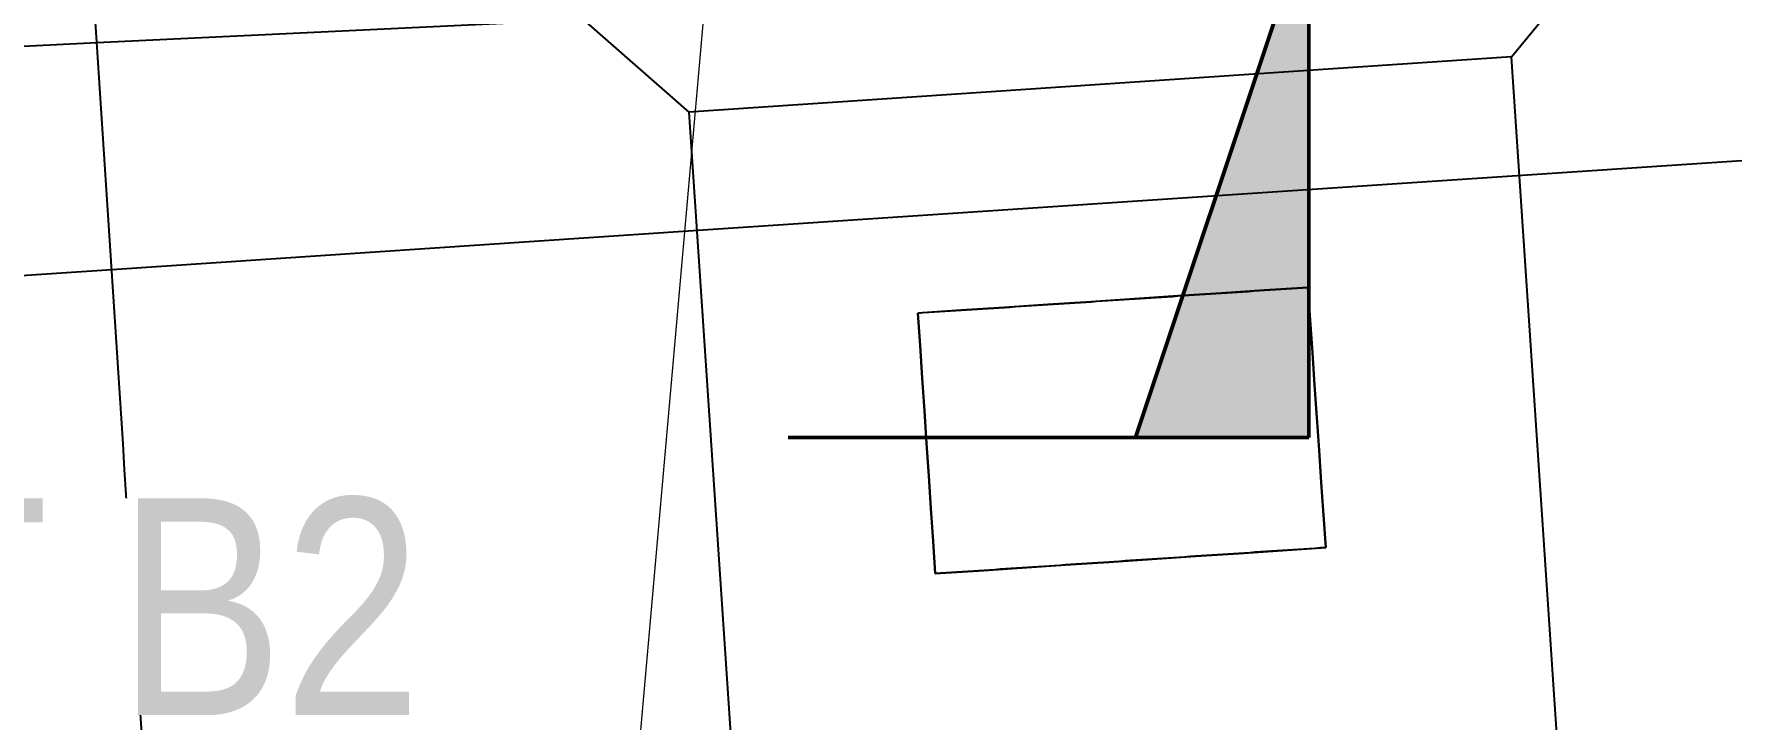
# Model space of a CAD drawing. Header units: metres. Extents: x -1147 to -802, y 5 to 567.
# Drawn here: x -996.579 to -992.644, y 542.128 to 543.708 of the extents above; entities that cross this region are included whole.
import ezdxf

# ---------------------------------------------------------------- set-up
doc = ezdxf.new("R2010")
doc.units = ezdxf.units.M
doc.layers.add('A-GENM', color=7, linetype='Continuous', lineweight=35)
doc.layers.add('G-ANNO-TEXT', color=7, linetype='Continuous', lineweight=9)
doc.layers.add('G-ANNO-SYMB', color=7, linetype='Continuous', lineweight=35, true_color=0x0080ff)
doc.styles.add('Arial Narrow_3', font='ARIALN.TTF', dxfattribs={"height": 0.5})

# ---------------------------------------------------------------- blocks, each defined once
blk = doc.blocks.new('T2DPAA-T2D-C3S-RW-M2D-100010_dwg-40802999-DRG-2873010 - GENERAL ARRANGEMENT PLAN')
at = {"color": 254, "lineweight": 25, "true_color": 0xd5d5d5}
for p, q in [((58.5466, -629.1298), (59.3319, -631.4504)), ((59.7363, -630.9949), (59.8281, -631.2835))]:
    blk.add_line(p, q, dxfattribs=at)
at = {"color": 254, "lineweight": 25, "true_color": 0xe1e1e1}
for p, q in [((59.8281, -631.2835), (60.2346, -632.5623)), ((59.3319, -631.4504), (59.7623, -632.7222)), ((59.7623, -632.7222), (60.5389, -635.0168))]:
    blk.add_line(p, q, dxfattribs=at)
blk = doc.blocks.new('T2DPAA-T2D-PWC-RW-M2D-100010_RoadDesign_rvt-1-DRG-2873010 - GENERAL ARRANGEMENT PLAN')
at = {"color": 254, "lineweight": 18, "true_color": 0xe3e3e3, "rotation": 75.11694444444437}
blk.add_blockref('T2DPAA-T2D-C3S-RW-M2D-100010_dwg-40802999-DRG-2873010 - GENERAL ARRANGEMENT PLAN', (-1722.337, 648.0105), dxfattribs=at)
blk = doc.blocks.new('T2DPAA-T2D-C3S-RS-M3D-100334_rvt-1-DRG-2873010 - GENERAL ARRANGEMENT PLAN')
at = {"layer": 'A-GENM', "color": 254, "lineweight": 25, "true_color": 0xd1d1d1}
for p, q in [((-1096.0288, 543.9918), (-1095.5008, 543.5277)), ((-1093.6055, 543.6556), (-1093.4488, 543.8454)), ((-1093.6055, 543.6556), (-1095.5008, 543.5277)), ((-1093.5625, 543.0132), (-1093.6055, 543.6556)), ((-1095.5008, 543.5277), (-1095.4579, 542.8869)), ((-1094.0743, 543.1241), (-1094.1742, 543.1175)), ((-1094.0692, 543.0491), (-1094.0743, 543.1241)), ((-1094.6737, 543.0848), (-1094.7736, 543.0782)), ((-1094.5738, 543.0913), (-1094.6737, 543.0848)), ((-1094.4739, 543.0979), (-1094.5738, 543.0913)), ((-1094.374, 543.1044), (-1094.4739, 543.0979)), ((-1094.2741, 543.111), (-1094.374, 543.1044)), ((-1094.1742, 543.1175), (-1094.2741, 543.111)), ((-1094.8735, 543.0717), (-1094.9734, 543.0652)), ((-1094.9734, 543.0652), (-1094.9684, 542.9901)), ((-1094.7736, 543.0782), (-1094.8735, 543.0717)), ((-1094.0641, 542.9742), (-1094.0692, 543.0491)), ((-1093.4987, 542.0598), (-1093.5625, 543.013)), ((-1094.9684, 542.9901), (-1094.9634, 542.915)), ((-1094.059, 542.8992), (-1094.0641, 542.9742)), ((-1094.9634, 542.915), (-1094.9584, 542.8399)), ((-1094.0538, 542.8243), (-1094.059, 542.8992)), ((-1095.4579, 542.8864), (-1095.3979, 541.9909)), ((-1094.9584, 542.8399), (-1094.9534, 542.7648)), ((-1094.0487, 542.7493), (-1094.0538, 542.8243)), ((-1094.9534, 542.7648), (-1094.9484, 542.6897)), ((-1094.0436, 542.6744), (-1094.0487, 542.7493)), ((-1094.9484, 542.6897), (-1094.9434, 542.6147)), ((-1094.0385, 542.5994), (-1094.0436, 542.6744)), ((-1094.9434, 542.6147), (-1094.9384, 542.5396)), ((-1094.0333, 542.5245), (-1094.0385, 542.5994)), ((-1094.9384, 542.5396), (-1094.9333, 542.4645)), ((-1094.5333, 542.4912), (-1094.4333, 542.4978)), ((-1094.4333, 542.4978), (-1094.3333, 542.5045)), ((-1094.3333, 542.5045), (-1094.2333, 542.5112)), ((-1094.2333, 542.5112), (-1094.1333, 542.5178)), ((-1094.1333, 542.5178), (-1094.0333, 542.5245)), ((-1094.9333, 542.4645), (-1094.8333, 542.4712)), ((-1094.8333, 542.4712), (-1094.7333, 542.4778)), ((-1094.7333, 542.4778), (-1094.6333, 542.4845)), ((-1094.6333, 542.4845), (-1094.5333, 542.4912))]:
    blk.add_line(p, q, dxfattribs=at)
at = {"layer": 'A-GENM', "color": 9, "lineweight": 25, "true_color": 0xbebebe}
for p, q in [((-1094.0692, 543.0491), (-1094.0743, 543.1241)), ((-1094.0692, 543.0491), (-1094.0743, 543.1241)), ((-1094.9734, 543.0652), (-1094.9684, 542.9901)), ((-1094.9734, 543.0652), (-1094.9684, 542.9901)), ((-1094.0641, 542.9742), (-1094.0692, 543.0491)), ((-1094.0641, 542.9742), (-1094.0692, 543.0491)), ((-1094.9684, 542.9901), (-1094.9634, 542.915)), ((-1094.9684, 542.9901), (-1094.9634, 542.915)), ((-1094.059, 542.8992), (-1094.0641, 542.9742)), ((-1094.059, 542.8992), (-1094.0641, 542.9742)), ((-1094.9634, 542.915), (-1094.9584, 542.8399)), ((-1094.9634, 542.915), (-1094.9584, 542.8399)), ((-1094.0538, 542.8243), (-1094.059, 542.8992)), ((-1094.0538, 542.8243), (-1094.059, 542.8992)), ((-1094.9584, 542.8399), (-1094.9534, 542.7648)), ((-1094.9584, 542.8399), (-1094.9534, 542.7648)), ((-1094.0487, 542.7493), (-1094.0538, 542.8243)), ((-1094.0487, 542.7493), (-1094.0538, 542.8243)), ((-1094.9534, 542.7648), (-1094.9484, 542.6897)), ((-1094.9534, 542.7648), (-1094.9484, 542.6897)), ((-1094.0436, 542.6744), (-1094.0487, 542.7493)), ((-1094.0436, 542.6744), (-1094.0487, 542.7493)), ((-1094.9484, 542.6897), (-1094.9434, 542.6147)), ((-1094.9484, 542.6897), (-1094.9434, 542.6147)), ((-1094.0385, 542.5994), (-1094.0436, 542.6744)), ((-1094.0385, 542.5994), (-1094.0436, 542.6744)), ((-1094.9434, 542.6147), (-1094.9384, 542.5396)), ((-1094.9434, 542.6147), (-1094.9384, 542.5396)), ((-1094.0333, 542.5245), (-1094.0385, 542.5994)), ((-1094.0333, 542.5245), (-1094.0385, 542.5994)), ((-1094.9384, 542.5396), (-1094.9333, 542.4645)), ((-1094.9384, 542.5396), (-1094.9333, 542.4645))]:
    blk.add_line(p, q, dxfattribs=at)
at = {"layer": 'A-GENM', "color": 253, "lineweight": 25, "true_color": 0xa3a3a3}
for p, q in [((-1094.0743, 543.1241), (-1094.0692, 543.0491)), ((-1094.9684, 542.9901), (-1094.9734, 543.0652)), ((-1094.0692, 543.0491), (-1094.0641, 542.9742)), ((-1094.9634, 542.915), (-1094.9684, 542.9901)), ((-1094.0641, 542.9742), (-1094.059, 542.8992)), ((-1094.9584, 542.8399), (-1094.9634, 542.915)), ((-1094.059, 542.8992), (-1094.0538, 542.8243)), ((-1094.9534, 542.7648), (-1094.9584, 542.8399)), ((-1094.0538, 542.8243), (-1094.0487, 542.7493)), ((-1094.9484, 542.6897), (-1094.9534, 542.7648)), ((-1094.0487, 542.7493), (-1094.0436, 542.6744)), ((-1094.9434, 542.6147), (-1094.9484, 542.6897)), ((-1094.0436, 542.6744), (-1094.0385, 542.5994)), ((-1094.9384, 542.5396), (-1094.9434, 542.6147)), ((-1094.0385, 542.5994), (-1094.0333, 542.5245)), ((-1094.9333, 542.4645), (-1094.9384, 542.5396))]:
    blk.add_line(p, q, dxfattribs=at)
at = {"layer": 'A-GENM', "color": 9, "lineweight": 25, "true_color": 0xbebebe}
blk.add_open_spline([(-1096.662, 540.561), (-1096.6945, 541.0608), (-1096.7676, 542.1855), (-1096.8406, 543.3102), (-1096.8811, 543.935)], degree=3, knots=[0, 0, 0, 0, 0.444444, 1, 1, 1, 1], dxfattribs=at)
at = {"layer": 'A-GENM', "color": 253, "lineweight": 25, "true_color": 0xa3a3a3}
for points in [[(-1094.1742, 543.1175), (-1094.1409, 543.1197), (-1094.1076, 543.1219), (-1094.0743, 543.1241)], [(-1094.7736, 543.0782), (-1094.7403, 543.0804), (-1094.707, 543.0826), (-1094.6737, 543.0848)], [(-1094.6737, 543.0848), (-1094.6404, 543.087), (-1094.6071, 543.0892), (-1094.5738, 543.0913)], [(-1094.5738, 543.0913), (-1094.5405, 543.0935), (-1094.5072, 543.0957), (-1094.4739, 543.0979)], [(-1094.4739, 543.0979), (-1094.4406, 543.1001), (-1094.4073, 543.1023), (-1094.374, 543.1044)], [(-1094.374, 543.1044), (-1094.3407, 543.1066), (-1094.3074, 543.1088), (-1094.2741, 543.111)], [(-1094.2741, 543.111), (-1094.2408, 543.1132), (-1094.2075, 543.1154), (-1094.1742, 543.1175)], [(-1094.9734, 543.0652), (-1094.9401, 543.0673), (-1094.9068, 543.0695), (-1094.8735, 543.0717)], [(-1094.8735, 543.0717), (-1094.8402, 543.0739), (-1094.8069, 543.0761), (-1094.7736, 543.0782)], [(-1094.4333, 542.4978), (-1094.4667, 542.4956), (-1094.5, 542.4934), (-1094.5333, 542.4912)], [(-1094.3333, 542.5045), (-1094.3667, 542.5023), (-1094.4, 542.5), (-1094.4333, 542.4978)], [(-1094.2333, 542.5112), (-1094.2667, 542.5089), (-1094.3, 542.5067), (-1094.3333, 542.5045)], [(-1094.1333, 542.5178), (-1094.1667, 542.5156), (-1094.2, 542.5134), (-1094.2333, 542.5112)], [(-1094.0333, 542.5245), (-1094.0667, 542.5223), (-1094.1, 542.52), (-1094.1333, 542.5178)], [(-1094.8333, 542.4712), (-1094.8667, 542.4689), (-1094.9, 542.4667), (-1094.9333, 542.4645)], [(-1094.7333, 542.4778), (-1094.7667, 542.4756), (-1094.8, 542.4734), (-1094.8333, 542.4712)], [(-1094.6333, 542.4845), (-1094.6667, 542.4823), (-1094.7, 542.48), (-1094.7333, 542.4778)], [(-1094.5333, 542.4912), (-1094.5667, 542.4889), (-1094.6, 542.4867), (-1094.6333, 542.4845)]]:
    blk.add_open_spline(points, degree=3, dxfattribs=at)
blk = doc.blocks.new('Section - sectionTail-4870194-DRG-2873010 - GENERAL ARRANGEMENT PLAN')
at = {"layer": 'G-ANNO-SYMB', "lineweight": 9}
blk.add_hatch(color=7, dxfattribs=at).paths.add_polyline_path([(-0.006, 0.006), (-0.004, 0), (-0.006, 0)])
at = {"layer": 'G-ANNO-SYMB', "color": 7, "lineweight": 50}
for p, q in [((-0.006, 0.006), (-0.006, 0)), ((-0.004, 0), (-0.006, 0.006)), ((-0.006, 0), (-0.004, 0)), ((-0.006, 0), (0, 0))]:
    blk.add_line(p, q, dxfattribs=at)

msp = doc.modelspace()

# ---------------------------------------------------------------- linework, layer by layer
at = {"layer": 'G-ANNO-TEXT'}
msp.add_line((-994.9314, 544.9481), (-995.489, 538.6172), dxfattribs=at)

# ---------------------------------------------------------------- block references
at = {"lineweight": 5}
for name in ['T2DPAA-T2D-PWC-RW-M2D-100010_RoadDesign_rvt-1-DRG-2873010 - GENERAL ARRANGEMENT PLAN', 'T2DPAA-T2D-C3S-RS-M3D-100334_rvt-1-DRG-2873010 - GENERAL ARRANGEMENT PLAN']:
    msp.add_blockref(name, (100.4304, 0), dxfattribs=at)
at = {"layer": 'G-ANNO-SYMB', "color": 7, "lineweight": 50, "extrusion": (0, 0, -1), "xscale": 199.9999999999999, "yscale": 199.9999999999999, "zscale": 199.9999999999999}
msp.add_blockref('Section - sectionTail-4870194-DRG-2873010 - GENERAL ARRANGEMENT PLAN', (994.8417, 542.778), dxfattribs=at)

# ---------------------------------------------------------------- next in the draw order: texts
at = {"layer": 'G-ANNO-TEXT', "insert": (-999.6959, 542.6384), "char_height": 0.5, "attachment_point": 1, "style": 'Arial Narrow_3', "bg_fill": 3, "box_fill_scale": 1, "bg_fill_color": 256, "bg_fill_true_color": 13158600, "bg_fill_transparency": 0}
msp.add_mtext('ABUTMENT B2', dxfattribs=at)

doc.saveas('drawing.dxf')
